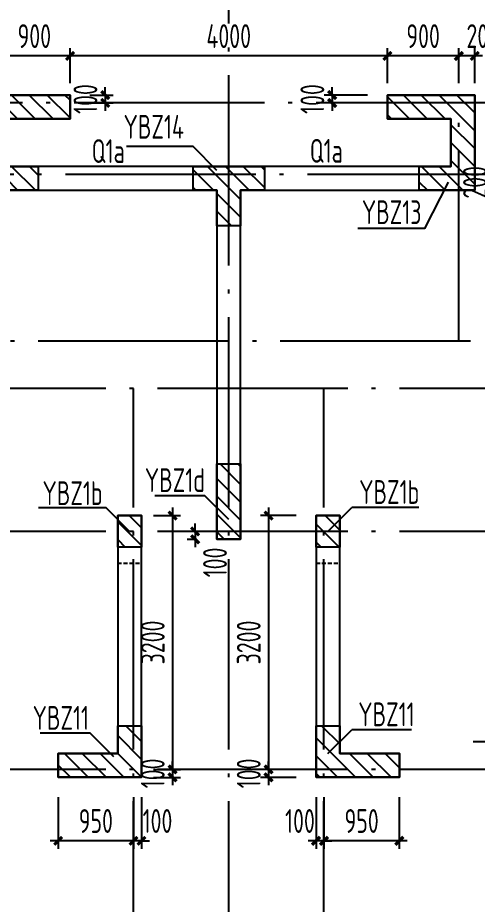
# Model space of a CAD drawing. Extents: x -144902 to 588294, y -160863 to 65494.
# Drawn here: x 4779 to 10570, y 41351 to 52526 of the extents above; entities that cross this region are included whole.
import ezdxf

# ---------------------------------------------------------------- set-up
doc = ezdxf.new("R2010")
doc.units = 0
doc.header["$LTSCALE"] = 100
doc.linetypes.add('ACAD_ISO04W100', pattern=[30.5, 24, -3, 0.5, -3])
doc.linetypes.add('DASHED', pattern=[0.75, 0.5, -0.25])
doc.layers.get('0').update_dxf_attribs({"linetype": 'CONTINUOUS'})
doc.layers.get('Defpoints').update_dxf_attribs({"linetype": 'CONTINUOUS'})
for name, color, linetype in [('colu', 255, 'CONTINUOUS'), ('COLU_DASH', 9, 'DASHED'), ('DIM', 3, 'CONTINUOUS'), ('DOTE', 253, 'ACAD_ISO04W100'), ('hatch1', 253, 'CONTINUOUS'), ('TEXT', 7, 'CONTINUOUS'), ('THIN', 7, 'CONTINUOUS'), ('剪力墙身标注', 7, 'CONTINUOUS'), ('砼墙', 3, 'CONTINUOUS')]:
    doc.layers.add(name, color=color, linetype=linetype)
doc.styles.get("Standard").update_dxf_attribs({"font": 'tssdeng.shx', "width": 0.7, "bigfont": 'tssdchn.shx'})
doc.styles.add('TSSD_Dimension', font='Tssdeng.shx', dxfattribs={"width": 0.7, "bigfont": 'tssdchn.shx'})
doc.dimstyles.new('TSSD_100_100', dxfattribs={"dimtxt": 300, "dimasz": 100, "dimexe": 100, "dimexo": 250, "dimgap": 100, "dimtad": 1, "dimdec": 0, "dimzin": 0, "dimdsep": 46, "dimtxsty": 'TSSD_Dimension', "dimblk": 'ARCHTICK', "dimcen": 0, "dimdle": 100, "dimclrt": 7, "dimadec": 0, "dimazin": 0, "dimtfac": 1, "dimtdec": 0, "dimtix": 1, "dimtmove": 2, "dimatfit": 3, "dimfxl": 1, "dimtolj": 1, "dimtzin": 0, "dimarcsym": 0})
pattern_1 = [(135, (18775.13, -16.22), (112.2532, 112.2532), [])]

# ---------------------------------------------------------------- blocks, each defined once
blk = doc.blocks.new('_ArchTick')
at = {"color": 0, "linetype": 'ByBlock', "const_width": 0.4}
blk.add_lwpolyline([(-0.5, -0.5), (0.5, 0.5)], dxfattribs=at)
blk = doc.blocks.new('*D592')
at = {"layer": 'Defpoints', "color": 0}
for p in [(6238, 42951), (6338, 42951), (6238, 42151)]:
    blk.add_point(p, dxfattribs=at)
at = {"layer": 'DIM', "color": 0, "lineweight": -2}
for p, q in [((6238, 42701), (6238, 42051)), ((6338, 42701), (6338, 42051)), ((6238, 42151), (6138, 42151)), ((6338, 42151), (6238, 42151)), ((6338, 42151), (6438, 42151))]:
    blk.add_line(p, q, dxfattribs=at)
at = {"layer": 'DIM', "color": 0, "lineweight": -2, "xscale": 100, "yscale": 100, "zscale": 100}
for p, rotation in [((6238, 42151), 359.9993338949031), ((6338, 42151), 179.9993338949031)]:
    blk.add_blockref('_ArchTick', p, dxfattribs=dict(at, rotation=rotation))
at = {"layer": 'DIM', "color": 7, "insert": (6540, 42401), "char_height": 300, "attachment_point": 5, "rotation": 359.9993, "style": 'TSSD_Dimension'}
blk.add_mtext('\\A1;100', dxfattribs=at)
blk = doc.blocks.new('*D593')
at = {"layer": 'Defpoints', "color": 0}
for p in [(5288, 42951), (6238, 42951), (5288, 42151)]:
    blk.add_point(p, dxfattribs=at)
at = {"layer": 'DIM', "color": 0, "lineweight": -2}
for p, q in [((5288, 42701), (5288, 42051)), ((6238, 42701), (6238, 42051)), ((6338, 42151), (5188, 42151))]:
    blk.add_line(p, q, dxfattribs=at)
at = {"layer": 'DIM', "color": 0, "lineweight": -2, "xscale": 100, "yscale": 100, "zscale": 100}
for p, rotation in [((5288, 42151), 179.9993338949014), ((6238, 42151), 359.9993338949014)]:
    blk.add_blockref('_ArchTick', p, dxfattribs=dict(at, rotation=rotation))
at = {"layer": 'DIM', "color": 7, "insert": (5763, 42401), "char_height": 300, "attachment_point": 5, "rotation": 359.9993, "style": 'TSSD_Dimension'}
blk.add_mtext('\\A1;950', dxfattribs=at)
blk = doc.blocks.new('*D594')
at = {"layer": 'Defpoints', "color": 0}
for p in [(8638, 42951), (9588, 42951), (8638, 42151)]:
    blk.add_point(p, dxfattribs=at)
at = {"layer": 'DIM', "color": 0, "lineweight": -2}
for p, q in [((8638, 42701), (8638, 42051)), ((9588, 42701), (9588, 42051)), ((9688, 42151), (8538, 42151))]:
    blk.add_line(p, q, dxfattribs=at)
at = {"layer": 'DIM', "color": 0, "lineweight": -2, "xscale": 100, "yscale": 100, "zscale": 100}
for p, rotation in [((8638, 42151), 180.0006244726234), ((9588, 42151), 0.00062447262337173)]:
    blk.add_blockref('_ArchTick', p, dxfattribs=dict(at, rotation=rotation))
at = {"layer": 'DIM', "color": 7, "insert": (9113, 42401), "char_height": 300, "attachment_point": 5, "rotation": 0.0006, "style": 'TSSD_Dimension'}
blk.add_mtext('\\A1;950', dxfattribs=at)
blk = doc.blocks.new('*D595')
at = {"layer": 'Defpoints', "color": 0}
for p in [(8538, 42951), (8638, 42951), (8538, 42151)]:
    blk.add_point(p, dxfattribs=at)
at = {"layer": 'DIM', "color": 0, "lineweight": -2}
for p, q in [((8538, 42701), (8538, 42051)), ((8638, 42701), (8638, 42051)), ((8538, 42151), (8438, 42151)), ((8638, 42151), (8538, 42151)), ((8638, 42151), (8738, 42151))]:
    blk.add_line(p, q, dxfattribs=at)
at = {"layer": 'DIM', "color": 0, "lineweight": -2, "xscale": 100, "yscale": 100, "zscale": 100}
for p, rotation in [((8538, 42151), 0.0006244726234276328), ((8638, 42151), 180.0006244726234)]:
    blk.add_blockref('_ArchTick', p, dxfattribs=dict(at, rotation=rotation))
at = {"layer": 'DIM', "color": 7, "insert": (8336, 42401), "char_height": 300, "attachment_point": 5, "rotation": 0.0006, "style": 'TSSD_Dimension'}
blk.add_mtext('\\A1;100', dxfattribs=at)
blk = doc.blocks.new('*D698')
at = {"layer": 'Defpoints', "color": 0}
for p in [(10338, 52044), (10338, 51451), (10538, 51451)]:
    blk.add_point(p, dxfattribs=at)
at = {"layer": 'DIM', "color": 0, "lineweight": -2}
for p, q in [((10338, 51701), (10338, 52144)), ((10538, 51701), (10538, 52144)), ((10638, 52044), (10238, 52044))]:
    blk.add_line(p, q, dxfattribs=at)
at = {"layer": 'DIM', "color": 0, "lineweight": -2, "xscale": 100, "yscale": 100, "zscale": 100, "rotation": 180}
blk.add_blockref('_ArchTick', (10338, 52044), dxfattribs=at)
at = {"layer": 'DIM', "color": 0, "lineweight": -2, "xscale": 100, "yscale": 100, "zscale": 100}
blk.add_blockref('_ArchTick', (10538, 52044), dxfattribs=at)
at = {"layer": 'DIM', "color": 7, "insert": (10640, 52294), "char_height": 300, "attachment_point": 5, "style": 'TSSD_Dimension'}
blk.add_mtext('\\A1;200', dxfattribs=at)
blk = doc.blocks.new('*D699')
at = {"layer": 'Defpoints', "color": 0}
for p in [(9438, 52044), (9438, 51451), (10338, 51451)]:
    blk.add_point(p, dxfattribs=at)
at = {"layer": 'DIM', "color": 0, "lineweight": -2}
for p, q in [((9438, 51701), (9438, 52144)), ((10338, 51701), (10338, 52144)), ((10438, 52044), (9338, 52044))]:
    blk.add_line(p, q, dxfattribs=at)
at = {"layer": 'DIM', "color": 0, "lineweight": -2, "xscale": 100, "yscale": 100, "zscale": 100, "rotation": 180}
blk.add_blockref('_ArchTick', (9438, 52044), dxfattribs=at)
at = {"layer": 'DIM', "color": 0, "lineweight": -2, "xscale": 100, "yscale": 100, "zscale": 100}
blk.add_blockref('_ArchTick', (10338, 52044), dxfattribs=at)
at = {"layer": 'DIM', "color": 7, "insert": (9888, 52294), "char_height": 300, "attachment_point": 5, "style": 'TSSD_Dimension'}
blk.add_mtext('\\A1;900', dxfattribs=at)
blk = doc.blocks.new('*D700')
at = {"layer": 'Defpoints', "color": 0}
for p in [(5438, 52044), (5438, 51451), (9438, 51451)]:
    blk.add_point(p, dxfattribs=at)
at = {"layer": 'DIM', "color": 0, "lineweight": -2}
for p, q in [((5438, 51701), (5438, 52144)), ((9438, 51701), (9438, 52144)), ((9538, 52044), (5338, 52044))]:
    blk.add_line(p, q, dxfattribs=at)
at = {"layer": 'DIM', "color": 0, "lineweight": -2, "xscale": 100, "yscale": 100, "zscale": 100, "rotation": 180}
blk.add_blockref('_ArchTick', (5438, 52044), dxfattribs=at)
at = {"layer": 'DIM', "color": 0, "lineweight": -2, "xscale": 100, "yscale": 100, "zscale": 100}
blk.add_blockref('_ArchTick', (9438, 52044), dxfattribs=at)
at = {"layer": 'DIM', "color": 7, "insert": (7438, 52294), "char_height": 300, "attachment_point": 5, "style": 'TSSD_Dimension'}
blk.add_mtext('\\A1;4000', dxfattribs=at)
blk = doc.blocks.new('*D701')
at = {"layer": 'Defpoints', "color": 0}
for p in [(4538, 52044), (4538, 51451), (5438, 51451)]:
    blk.add_point(p, dxfattribs=at)
at = {"layer": 'DIM', "color": 0, "lineweight": -2}
for p, q in [((4538, 51701), (4538, 52144)), ((5438, 51701), (5438, 52144)), ((5538, 52044), (4438, 52044))]:
    blk.add_line(p, q, dxfattribs=at)
at = {"layer": 'DIM', "color": 0, "lineweight": -2, "xscale": 100, "yscale": 100, "zscale": 100, "rotation": 180}
blk.add_blockref('_ArchTick', (4538, 52044), dxfattribs=at)
at = {"layer": 'DIM', "color": 0, "lineweight": -2, "xscale": 100, "yscale": 100, "zscale": 100}
blk.add_blockref('_ArchTick', (5438, 52044), dxfattribs=at)
at = {"layer": 'DIM', "color": 7, "insert": (4988, 52294), "char_height": 300, "attachment_point": 5, "style": 'TSSD_Dimension'}
blk.add_mtext('\\A1;900', dxfattribs=at)
blk = doc.blocks.new('*D703')
at = {"layer": 'Defpoints', "color": 0}
for p in [(9438, 51551), (8742, 51451), (9438, 51451)]:
    blk.add_point(p, dxfattribs=at)
at = {"layer": 'DIM', "color": 0, "lineweight": -2}
for p, q in [((8742, 51551), (8742, 51651)), ((9188, 51551), (8642, 51551)), ((8742, 51551), (8742, 51451)), ((9188, 51451), (8642, 51451)), ((8742, 51451), (8742, 51351))]:
    blk.add_line(p, q, dxfattribs=at)
at = {"layer": 'DIM', "color": 0, "lineweight": -2, "xscale": 100, "yscale": 100, "zscale": 100}
for p, rotation in [((8742, 51551), 270), ((8742, 51451), 90)]:
    blk.add_blockref('_ArchTick', p, dxfattribs=dict(at, rotation=rotation))
at = {"layer": 'DIM', "color": 7, "insert": (8492, 51501), "char_height": 300, "attachment_point": 5, "rotation": 90, "style": 'TSSD_Dimension'}
blk.add_mtext('\\A1;100', dxfattribs=at)
blk = doc.blocks.new('*D704')
at = {"layer": 'Defpoints', "color": 0}
for p in [(5438, 51551), (5438, 51451), (5882, 51451)]:
    blk.add_point(p, dxfattribs=at)
at = {"layer": 'DIM', "color": 0, "lineweight": -2}
for p, q in [((5882, 51551), (5882, 51651)), ((5688, 51551), (5982, 51551)), ((5882, 51551), (5882, 51451)), ((5688, 51451), (5982, 51451)), ((5882, 51451), (5882, 51351))]:
    blk.add_line(p, q, dxfattribs=at)
at = {"layer": 'DIM', "color": 0, "lineweight": -2, "xscale": 100, "yscale": 100, "zscale": 100}
for p, rotation in [((5882, 51551), 270), ((5882, 51451), 90)]:
    blk.add_blockref('_ArchTick', p, dxfattribs=dict(at, rotation=rotation))
at = {"layer": 'DIM', "color": 7, "insert": (5632, 51501), "char_height": 300, "attachment_point": 5, "rotation": 90, "style": 'TSSD_Dimension'}
blk.add_mtext('\\A1;100', dxfattribs=at)
blk = doc.blocks.new('*D705')
at = {"layer": 'Defpoints', "color": 0}
for p in [(10438, 50551), (10438, 50351), (10792, 50351)]:
    blk.add_point(p, dxfattribs=at)
at = {"layer": 'DIM', "color": 0, "lineweight": -2}
for p, q in [((10792, 50551), (10792, 50651)), ((10688, 50551), (10892, 50551)), ((10792, 50551), (10792, 50351)), ((10688, 50351), (10892, 50351)), ((10792, 50351), (10792, 50251))]:
    blk.add_line(p, q, dxfattribs=at)
at = {"layer": 'DIM', "color": 0, "lineweight": -2, "xscale": 100, "yscale": 100, "zscale": 100}
for p, rotation in [((10792, 50551), 270), ((10792, 50351), 90)]:
    blk.add_blockref('_ArchTick', p, dxfattribs=dict(at, rotation=rotation))
at = {"layer": 'DIM', "color": 7, "insert": (10542, 50451), "char_height": 300, "attachment_point": 5, "rotation": 90, "style": 'TSSD_Dimension'}
blk.add_mtext('\\A1;200', dxfattribs=at)
blk = doc.blocks.new('*D707')
at = {"layer": 'Defpoints', "color": 0}
for p in [(8538, 46251), (7940, 43051), (8538, 43051)]:
    blk.add_point(p, dxfattribs=at)
at = {"layer": 'DIM', "color": 0, "lineweight": -2}
for p, q in [((7940, 46351), (7940, 42951)), ((8288, 46251), (7840, 46251)), ((8288, 43051), (7840, 43051))]:
    blk.add_line(p, q, dxfattribs=at)
at = {"layer": 'DIM', "color": 0, "lineweight": -2, "xscale": 100, "yscale": 100, "zscale": 100}
for p, rotation in [((7940, 46251), 90), ((7940, 43051), 270)]:
    blk.add_blockref('_ArchTick', p, dxfattribs=dict(at, rotation=rotation))
at = {"layer": 'DIM', "color": 7, "insert": (7690, 44651), "char_height": 300, "attachment_point": 5, "rotation": 90, "style": 'TSSD_Dimension'}
blk.add_mtext('\\A1;3200', dxfattribs=at)
blk = doc.blocks.new('*D708')
at = {"layer": 'Defpoints', "color": 0}
for p in [(8538, 43051), (7940, 42951), (8538, 42951)]:
    blk.add_point(p, dxfattribs=at)
at = {"layer": 'DIM', "color": 0, "lineweight": -2}
for p, q in [((7940, 43051), (7940, 43151)), ((8288, 43051), (7840, 43051)), ((7940, 43051), (7940, 42951)), ((8288, 42951), (7840, 42951)), ((7940, 42951), (7940, 42851))]:
    blk.add_line(p, q, dxfattribs=at)
at = {"layer": 'DIM', "color": 0, "lineweight": -2, "xscale": 100, "yscale": 100, "zscale": 100}
for p, rotation in [((7940, 43051), 270), ((7940, 42951), 90)]:
    blk.add_blockref('_ArchTick', p, dxfattribs=dict(at, rotation=rotation))
at = {"layer": 'DIM', "color": 7, "insert": (7690, 43001), "char_height": 300, "attachment_point": 5, "rotation": 90, "style": 'TSSD_Dimension'}
blk.add_mtext('\\A1;100', dxfattribs=at)
blk = doc.blocks.new('*D709')
at = {"layer": 'Defpoints', "color": 0}
for p in [(6238, 46251), (6238, 43051), (6730, 43051)]:
    blk.add_point(p, dxfattribs=at)
at = {"layer": 'DIM', "color": 0, "lineweight": -2}
for p, q in [((6730, 46351), (6730, 42951)), ((6488, 46251), (6830, 46251)), ((6488, 43051), (6830, 43051))]:
    blk.add_line(p, q, dxfattribs=at)
at = {"layer": 'DIM', "color": 0, "lineweight": -2, "xscale": 100, "yscale": 100, "zscale": 100}
for p, rotation in [((6730, 46251), 90), ((6730, 43051), 270)]:
    blk.add_blockref('_ArchTick', p, dxfattribs=dict(at, rotation=rotation))
at = {"layer": 'DIM', "color": 7, "insert": (6480, 44651), "char_height": 300, "attachment_point": 5, "rotation": 90, "style": 'TSSD_Dimension'}
blk.add_mtext('\\A1;3200', dxfattribs=at)
blk = doc.blocks.new('*D710')
at = {"layer": 'Defpoints', "color": 0}
for p in [(6238, 43051), (6238, 42951), (6730, 42951)]:
    blk.add_point(p, dxfattribs=at)
at = {"layer": 'DIM', "color": 0, "lineweight": -2}
for p, q in [((6730, 43051), (6730, 43151)), ((6488, 43051), (6830, 43051)), ((6730, 43051), (6730, 42951)), ((6488, 42951), (6830, 42951)), ((6730, 42951), (6730, 42851))]:
    blk.add_line(p, q, dxfattribs=at)
at = {"layer": 'DIM', "color": 0, "lineweight": -2, "xscale": 100, "yscale": 100, "zscale": 100}
for p, rotation in [((6730, 43051), 270), ((6730, 42951), 90)]:
    blk.add_blockref('_ArchTick', p, dxfattribs=dict(at, rotation=rotation))
at = {"layer": 'DIM', "color": 7, "insert": (6480, 43001), "char_height": 300, "attachment_point": 5, "rotation": 90, "style": 'TSSD_Dimension'}
blk.add_mtext('\\A1;100', dxfattribs=at)
blk = doc.blocks.new('*D714')
at = {"layer": 'Defpoints', "color": 0}
for p in [(7288, 46051), (7015, 45951), (7288, 45951)]:
    blk.add_point(p, dxfattribs=at)
at = {"layer": 'DIM', "color": 0, "lineweight": -2}
for p, q in [((7015, 46051), (7015, 46151)), ((7038, 46051), (6915, 46051)), ((7015, 46051), (7015, 45951)), ((7038, 45951), (6915, 45951)), ((7015, 45951), (7015, 45851))]:
    blk.add_line(p, q, dxfattribs=at)
at = {"layer": 'DIM', "color": 0, "lineweight": -2, "xscale": 100, "yscale": 100, "zscale": 100}
for p, rotation in [((7015, 46051), 270), ((7015, 45951), 90)]:
    blk.add_blockref('_ArchTick', p, dxfattribs=dict(at, rotation=rotation))
at = {"layer": 'DIM', "color": 7, "insert": (7265, 45660), "char_height": 300, "attachment_point": 5, "rotation": 90, "style": 'TSSD_Dimension'}
blk.add_mtext('\\A1;100', dxfattribs=at)

msp = doc.modelspace()

# ---------------------------------------------------------------- hatches: boundary and pattern name
at = {"layer": 'hatch1'}
h = msp.add_hatch(dxfattribs=at)
h.set_pattern_fill('ANSI31', color=256, scale=50, style=0)
h.set_pattern_definition(pattern_1)
h.paths.add_polyline_path([(5438.296, 51551.417), (5438.296, 51251.417), (4638.296, 51251.411), (4638.296, 50651.407), (5038.296, 50651.407), (5038.296, 50351.407), (4338.296, 50351.407), (4338.296, 51551.405)])
h = msp.add_hatch(dxfattribs=at)
h.set_pattern_fill('ANSI31', color=256, scale=50, style=0)
h.set_pattern_definition(pattern_1)
h.paths.add_polyline_path([(10538.296, 51551.405), (10538.296, 50351.407), (9838.296, 50351.407), (9838.296, 50651.407), (10238.296, 50651.407), (10238.296, 51251.411), (9438.296, 51251.417), (9438.296, 51551.417)])
h = msp.add_hatch(dxfattribs=at)
h.set_pattern_fill('ANSI31', color=256, scale=50, style=0)
h.set_pattern_definition(pattern_1)
h.paths.add_polyline_path([(7888.296, 50651.407), (7888.296, 50351.407), (7588.296, 50351.407), (7588.296, 49901.407), (7288.296, 49901.407), (7288.296, 50351.407), (6988.296, 50351.407), (6988.296, 50651.407)])
h = msp.add_hatch(dxfattribs=at)
h.set_pattern_fill('ANSI31', color=256, scale=50, style=0)
h.set_pattern_definition(pattern_1)
h.paths.add_polyline_path([(7588.296, 46901.407), (7588.296, 45951.407), (7288.296, 45951.407), (7288.296, 46901.407)])
h = msp.add_hatch(dxfattribs=at)
h.set_pattern_fill('ANSI31', color=256, scale=50, style=0)
h.set_pattern_definition(pattern_1)
h.paths.add_polyline_path([(6338.296, 46251.407), (6338.296, 45851.407), (6038.296, 45851.407), (6038.296, 46251.407)])
h = msp.add_hatch(dxfattribs=at)
h.set_pattern_fill('ANSI31', color=256, scale=50, style=0)
h.set_pattern_definition(pattern_1)
h.paths.add_polyline_path([(8838.296, 46251.407), (8838.296, 45851.407), (8538.296, 45851.407), (8538.296, 46251.407)])
h = msp.add_hatch(dxfattribs=at)
h.set_pattern_fill('ANSI31', color=256, scale=50, style=0)
h.set_pattern_definition(pattern_1)
h.paths.add_polyline_path([(6338.296, 43601.41), (6338.296, 42951.406), (5288.294, 42951.419), (5288.299, 43251.419), (6038.296, 43251.41), (6038.296, 43601.41)])
h = msp.add_hatch(dxfattribs=at)
h.set_pattern_fill('ANSI31', color=256, scale=50, style=0)
h.set_pattern_definition(pattern_1)
h.paths.add_polyline_path([(9588.299, 42951.418), (8538.296, 42951.406), (8538.296, 43601.409), (8838.296, 43601.409), (8838.296, 43251.409), (9588.294, 43251.418)])

# ---------------------------------------------------------------- linework, layer by layer
at = {"layer": 'colu', "color": 1}
for points in [[(5438.296, 51551.417), (5438.296, 51251.417), (4638.296, 51251.411), (4638.296, 50651.407), (5038.296, 50651.407), (5038.296, 50351.407), (4338.296, 50351.407), (4338.296, 51551.405), (5438.296, 51551.417)], [(10538.296, 51551.405), (10538.296, 50351.407), (9838.296, 50351.407), (9838.296, 50651.407), (10238.296, 50651.407), (10238.296, 51251.411), (9438.296, 51251.417), (9438.296, 51551.417), (10538.296, 51551.405)], [(7888.296, 50651.407), (7888.296, 50351.407), (7588.296, 50351.407), (7588.296, 49901.407), (7288.296, 49901.407), (7288.296, 50351.407), (6988.296, 50351.407), (6988.296, 50651.407), (7888.296, 50651.407)], [(7588.296, 46901.407), (7588.296, 45951.407), (7288.296, 45951.407), (7288.296, 46901.407), (7588.296, 46901.407)], [(6338.296, 46251.407), (6338.296, 45851.407), (6038.296, 45851.407), (6038.296, 46251.407), (6338.296, 46251.407)], [(8838.296, 46251.407), (8838.296, 45851.407), (8538.296, 45851.407), (8538.296, 46251.407), (8838.296, 46251.407)], [(6338.296, 43601.41), (6338.296, 42951.406), (5288.294, 42951.419), (5288.299, 43251.419), (6038.296, 43251.41), (6038.296, 43601.41), (6338.296, 43601.41)], [(9588.299, 42951.418), (8538.296, 42951.406), (8538.296, 43601.409), (8838.296, 43601.409), (8838.296, 43251.409), (9588.294, 43251.418), (9588.299, 42951.418)]]:
    msp.add_lwpolyline(points, dxfattribs=at)
at = {"layer": 'COLU_DASH'}
for p, q in [((6038.296, 45651.407), (6338.296, 45651.407)), ((8538.296, 45651.407), (8838.296, 45651.407))]:
    msp.add_line(p, q, dxfattribs=at)
at = {"layer": 'DOTE'}
for p, q in [((7438.296, 40251.407), (7438.296, 55951.407)), ((17038.296, 51451.407), (-13461.704, 51451.407)), ((10338.296, 48451.407), (10338.296, 51451.407)), ((10829.863, 50551.407), (1709.672, 50551.407)), ((-1063.871, 48451.407), (27238.296, 48451.407)), ((27238.296, 47851.407), (-13861.704, 47851.407)), ((6238.296, 40251.407), (6238.296, 47851.407)), ((8638.296, 40251.407), (8638.296, 47851.407)), ((27238.296, 46051.407), (-13861.704, 46051.407)), ((27238.296, 43051.407), (-13861.704, 43051.407))]:
    msp.add_line(p, q, dxfattribs=at)
at = {"layer": 'THIN', "color": 210}
for p, q in [((5042.383, 46351.407), (5888.296, 46351.407)), ((6188.296, 46051.407), (5888.296, 46351.407)), ((8688.296, 46051.407), (8988.296, 46351.407)), ((9834.211, 46351.407), (8988.296, 46351.407)), ((8688.296, 43251.409), (8988.296, 43551.409)), ((9741.033, 43551.409), (8988.296, 43551.409)), ((10518.61, 43401.407), (11288.296, 43401.407))]:
    msp.add_line(p, q, dxfattribs=at)
for points in [[(7288.296, 50601.407), (6988.296, 50901.407), (6148.296, 50901.407)], [(10205.134, 50451.407), (9905.134, 49867.673), (9065.134, 49867.673)], [(7438.296, 46201.407), (7138.296, 46501.407), (6508.296, 46501.407)], [(5991.856, 43208.315), (5691.856, 43508.315), (5061.856, 43508.315)]]:
    msp.add_lwpolyline(points, dxfattribs=at)
at = {"layer": '砼墙', "elevation": 0}
for points in [[(10538.296, 50351.407), (10538.296, 51551.405), (9438.296, 51551.417), (9438.296, 51251.417), (10238.296, 51251.411), (10238.296, 50651.407), (4638.296, 50651.407), (4638.296, 51251.411), (5438.296, 51251.417), (5438.296, 51551.417), (4338.296, 51551.405), (4338.296, 50351.407), (7288.296, 50351.407), (7288.296, 45951.407), (7588.296, 45951.407), (7588.296, 50351.407)], [(6038.296, 46251.407), (6038.296, 43251.41), (5288.299, 43251.419), (5288.294, 42951.419), (6338.296, 42951.406), (6338.296, 46251.407)], [(8538.296, 46251.407), (8538.296, 42951.406), (9588.299, 42951.418), (9588.294, 43251.418), (8838.296, 43251.409), (8838.296, 46251.407)]]:
    msp.add_lwpolyline(points, close=True, dxfattribs=at)

# ---------------------------------------------------------------- texts
at = {"layer": 'TEXT', "color": 210, "width": 0.7}
for s, p in [('YBZ14', (6112.911, 51001.407)), ('YBZ13', (9116.308, 49924.543)), ('YBZ1d', (6381.14, 46547.03)), ('YBZ1b', (5091.023, 46382.885)), ('YBZ1b', (9082.308, 46397.568)), ('YBZ11', (4967.065, 43550.816)), ('YBZ11', (9070.863, 43595.604))]:
    msp.add_text(s, height=300, dxfattribs=at).set_placement(p)
at = {"layer": '剪力墙身标注', "color": 3, "width": 0.7}
for p in [(5711.304, 50695.32), (8459.539, 50698.198)]:
    msp.add_text('Q1a', height=300, dxfattribs=at).set_placement(p)

# ---------------------------------------------------------------- dimensions: what is measured, and where the dimension line sits
at = {"layer": 'DIM'}
for base, p1, p2, angle, picture, middle in [((4538.296, 52043.814), (5438.296, 51451.407), (4538.296, 51451.407), 180, '*D701', (4988.296, 52293.814)), ((5438.296, 52043.814), (9438.296, 51451.407), (5438.296, 51451.407), 180, '*D700', (7438.296, 52293.814)), ((9438.296, 52043.814), (10338.296, 51451.407), (9438.296, 51451.407), 180, '*D699', (9888.296, 52293.814)), ((5882.16, 51451.407), (5438.296, 51551.417), (5438.296, 51451.407), 90, '*D704', (5632.16, 51501.412)), ((8742.331, 51451.407), (9438.296, 51551.417), (9438.296, 51451.407), 90, '*D703', (8492.331, 51501.412)), ((10791.695, 50351.407), (10438.296, 50551.407), (10438.296, 50351.407), 90, '*D705', (10541.695, 50451.407)), ((6729.72, 43051.407), (6238.296, 46251.407), (6238.296, 43051.407), 90, '*D709', (6479.72, 44651.407)), ((7939.638, 43051.407), (8538.296, 46251.407), (8538.296, 43051.407), 90, '*D707', (7689.638, 44651.407)), ((6729.72, 42951.406), (6238.296, 43051.407), (6238.296, 42951.406), 90, '*D710', (6479.72, 43001.407)), ((7939.638, 42951.406), (8538.296, 43051.407), (8538.296, 42951.406), 90, '*D708', (7689.638, 43001.407))]:
    dim = msp.add_linear_dim(base=base, p1=p1, p2=p2, angle=angle, dimstyle='TSSD_100_100', dxfattribs=at)
    dim.commit()
    dim.dimension.update_dxf_attribs({"geometry": picture, "text_midpoint": middle})
for base, p1, p2, angle, picture, middle, dimtype in [((10338.296, 52043.814), (10538.296, 51451.407), (10338.296, 51451.407), 180, '*D698', (10640.219, 52293.814), 160), ((7014.659, 45951.407), (7288.296, 46051.407), (7288.296, 45951.407), 90, '*D714', (7264.659, 45659.866), 160), ((6238.25, 42151.407), (6338.296, 42951.406), (6238.26, 42951.407), 179.9993339, '*D592', (6540.213, 42401.404), 161), ((8538.305, 42151.406), (8638.33, 42951.407), (8538.296, 42951.406), 180.0006245, '*D595', (8336.379, 42401.404), 161)]:
    dim = msp.add_linear_dim(base=base, p1=p1, p2=p2, angle=angle, dimstyle='TSSD_100_100', dxfattribs=at)
    dim.commit()
    dim.dimension.update_dxf_attribs({"geometry": picture, "text_midpoint": middle, "dimtype": dimtype})
for p1, p2, picture, middle in [((6238.26, 42951.407), (5288.294, 42951.419), '*D593', (5763.271, 42401.413)), ((9588.299, 42951.418), (8638.33, 42951.407), '*D594', (9113.32, 42401.413))]:
    dim = msp.add_aligned_dim(p1=p1, p2=p2, distance=800, dimstyle='TSSD_100_100', dxfattribs=at)
    dim.commit()
    dim.dimension.update_dxf_attribs({"geometry": picture, "text_midpoint": middle})

doc.saveas('drawing.dxf')
